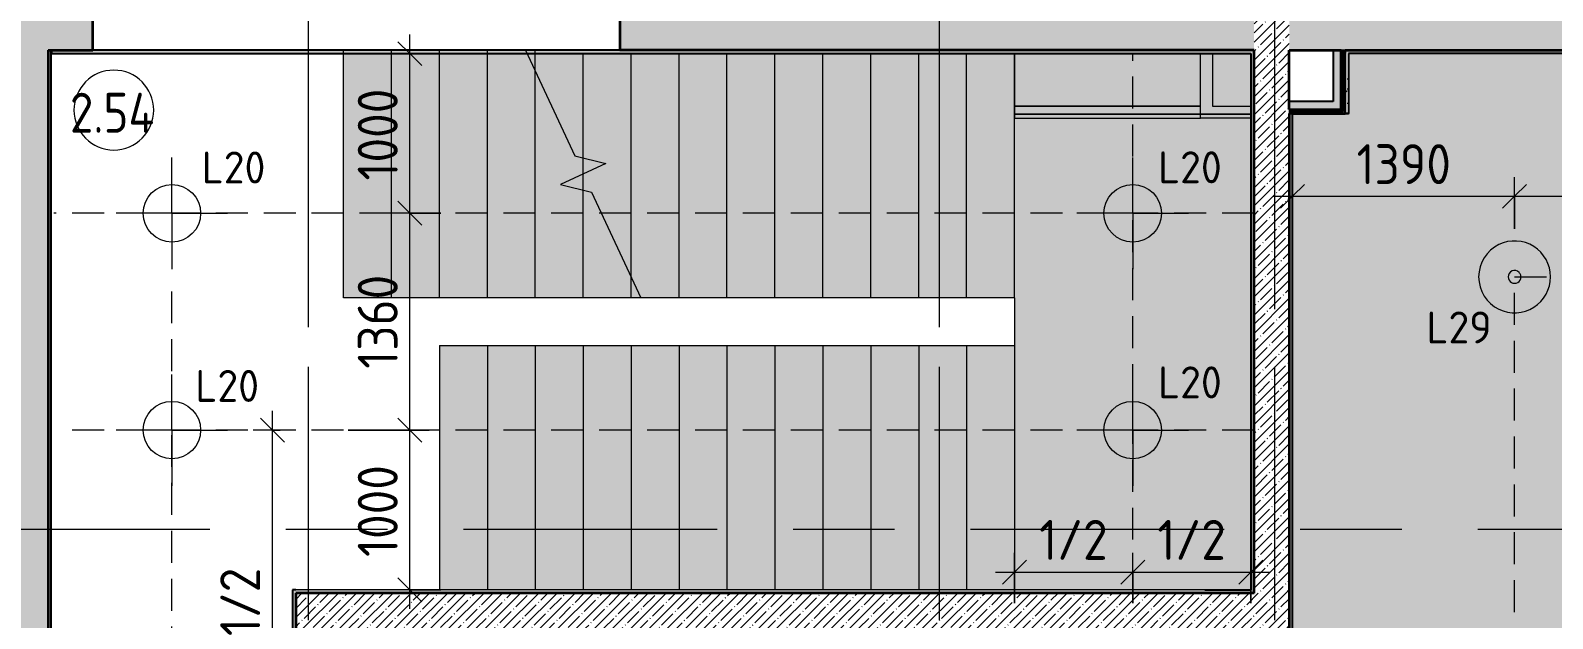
# Model space of a CAD drawing. Header units: millimetres. Extents: x 81094 to 272713, y -8553 to 29000.
# Drawn here: x 92920 to 102448, y 17591 to 21275 of the extents above; entities that cross this region are included whole.
import ezdxf

# ---------------------------------------------------------------- set-up
doc = ezdxf.new("R2010")
doc.units = ezdxf.units.MM
doc.linetypes.add('ADSK_Штрих_ш2 п1', pattern=[300, 200, -100])
doc.linetypes.add('Осевая', pattern=[3175, 635, -476.25, 1587.5, -476.25])
for name, color, linetype, lineweight in [('A-ANNO-DIMS', 7, 'Continuous', 9), ('A-ANNO-DIMS-100', 7, 'Continuous', 9), ('A-AREA-IDEN', 7, 'Continuous', 9), ('A-DETL-1', 7, 'ADSK_Штрих_ш2 п1', 9), ('A-WALL', 7, 'Continuous', 9), ('E-LITE-EQPM-IDEN', 7, 'Continuous', 9), ('I-WALL', 7, 'Continuous', 9), ('S-STRS-2', 7, 'Continuous', 9), ('S-STRS-MBND', 7, 'Continuous', 9), ('Оси', 7, 'Continuous', 9), ('Оси-2', 7, 'Осевая', 9)]:
    doc.layers.add(name, color=color, linetype=linetype, lineweight=lineweight)
for name, color, linetype, lineweight, true_color in [('A-ANNO-NOTE', 1, 'Continuous', 9, 0xff0000), ('A-CLNG-1', 7, 'Continuous', 9, 0xc0c0c0), ('A-WALL-1', 7, 'Continuous', 35, 0x3c3c3c), ('A-WALL-3', 7, 'Continuous', 25, 0x3c3c3c), ('A-WALL-FNSH-2', 7, 'Continuous', 13, 0x3c3c3c), ('E-LITE-EQPM-1', 1, 'Continuous', 9, 0xff0000)]:
    doc.layers.add(name, color=color, linetype=linetype, lineweight=lineweight, true_color=true_color)
doc.layers.add('A-CLNG-PATT-1', color=7, linetype='Continuous', lineweight=9, transparency=1)
doc.layers.add('S-STRS-1', color=7, linetype='Continuous', lineweight=13, transparency=1)
doc.styles.add('GOST Common', font='GOST_Common.ttf', dxfattribs={"height": 200})
doc.styles.add('GOST Common_1', font='GOST_Common.ttf', dxfattribs={"width": 0.9, "height": 250})
doc.styles.add('ISOCPEUR', font='isocpeur.ttf', dxfattribs={"width": 0.9, "height": 250})
doc.dimstyles.new('ISO-2_5_0_9К_БОЛЬШОЙ', dxfattribs={"dimscale": 304.8, "dimtxt": 248.995294, "dimasz": 0.492126, "dimexe": 0.393701, "dimexo": 0.984252, "dimgap": 0, "dimtad": 1, "dimdec": 0, "dimrnd": 10, "dimzin": 0, "dimdsep": 46, "dimtxsty": 'ISOCPEUR', "dimblk1": 'OBLIQUE', "dimblk2": 'OBLIQUE', "dimsah": 1, "dimcen": 0.09, "dimdle": 0.393701, "dimazin": 0, "dimtfac": 1, "dimtdec": 4, "dimtix": 1, "dimtmove": 0, "dimatfit": 3, "dimfxl": 1, "dimtvp": 1, "dimtolj": 1, "dimtzin": 0, "dimarcsym": 2})
doc.dimstyles.new('ISO-2_5_0_9К_БОЛЬШОЙ_1', dxfattribs={"dimscale": 304.8, "dimtxt": 248.995294, "dimasz": 0.492126, "dimexe": 0.393701, "dimexo": 0.984252, "dimgap": 0, "dimtad": 1, "dimdec": 0, "dimrnd": 10, "dimzin": 0, "dimdsep": 46, "dimtxsty": 'ISOCPEUR', "dimblk1": 'OBLIQUE', "dimblk2": 'OBLIQUE', "dimsah": 1, "dimcen": 0.09, "dimdle": 0.393701, "dimazin": 0, "dimtfac": 1, "dimtdec": 4, "dimtix": 1, "dimtmove": 2, "dimatfit": 3, "dimfxl": 1, "dimtvp": 1, "dimtolj": 1, "dimtzin": 0, "dimarcsym": 2})
pattern_1 = [(45, (0, 0), (-57.024626, 57.024626), []), (45, (57.025, 0), (-57.024626, 57.024626), [100.806, -20.161, 3.353, -16.808])]
pattern_2 = [(0, (0, 0), (121.92, 30.48), [10.058, -81.382, 10.058, -81.382, -487.68]), (0, (0, 0), (121.92, 30.48), [-182.88, 10.058, -172.822, 10.058, -81.382, -213.36]), (0, (0, 0), (121.92, 30.48), [-457.2, 10.058, -50.902, 10.058, -142.342]), (120, (45.72, 15.24), (-87.356454, 90.345817), [10.058, -81.382, 10.058, -81.382, -487.68]), (120, (45.72, 15.24), (-87.356454, 90.345817), [-182.88, 10.058, -172.822, 10.058, -81.382, -213.36]), (120, (45.72, 15.24), (-87.356454, 90.345817), [-457.2, 10.058, -50.902, 10.058, -142.342]), (240, (60.96, 76.2), (-34.563546, -120.825817), [10.058, -81.382, 10.058, -81.382, -487.68]), (240, (60.96, 76.2), (-34.563546, -120.825817), [-182.88, 10.058, -172.822, 10.058, -81.382, -213.36]), (240, (60.96, 76.2), (-34.563546, -120.825817), [-457.2, 10.058, -50.902, 10.058, -142.342])]
pattern_3 = [(45, (0, 0), (-106.06602, 106.06602), []), (135, (0, 0), (-106.06602, -106.06602), [])]

# ---------------------------------------------------------------- blocks, each defined once
blk = doc.blocks.new('Освещение амфитеатр - 450мм-33263960-План расстановки осветительного оборудования 2 этажа в осях 23-33')
at = {"layer": 'E-LITE-EQPM-1'}
for radius, start, end in [(225, 64.28571, 180), (225, 360, 64.28571), (225, 180, 295.71429), (40, 360, 180), (40, 180, 210), (40, 225, 360), (40, 210, 225), (225, 295.71429, 360)]:
    blk.add_arc((0, 0), radius, start, end, dxfattribs=at)
blk = doc.blocks.new('Зашивка приборов отопления31 - Зашивка приборов отопления-33324104-План расстановки осветительного оборудования 2 этажа в осях 23-33')
at = {"layer": 'A-WALL'}
for p, q in [((126595, 120), (125430, 120)), ((126595, 45), (126595, 120)), ((126595, 45), (125430, 45)), ((125430, 45), (126595, 45)), ((126595, -285), (126595, 45)), ((126595, -285), (126595, 45))]:
    blk.add_line(p, q, dxfattribs=at)
blk = doc.blocks.new('Марка_Помещения - Номер-25198446-План расстановки осветительного оборудования 2 этажа в осях 23-33')
at = {"layer": 'A-AREA-IDEN'}
for start, end in [(360, 180), (180, 360)]:
    blk.add_arc((0, 0), 2.5, start, end, dxfattribs=at)
blk = doc.blocks.new('DIMBLOCK155-План расстановки осветительного оборудования 2 этажа в осях 23-33')
at = {"layer": 'A-ANNO-DIMS-100'}
for p, q in [((99080, 17687.9), (99080, 18001.8)), ((99820, 17687.9), (99820, 18001.8)), ((98960, 17881.8), (99820, 17881.8)), ((99080, 17881.8), (99080, 17687.9)), ((99820, 17881.8), (99820, 17687.9))]:
    blk.add_line(p, q, dxfattribs=at)
at = {"layer": 'A-ANNO-DIMS-100', "lineweight": 20}
for p, q in [((99080, 17881.8), (99155, 17956.8)), ((99820, 17881.8), (99895, 17956.8)), ((99080, 17881.8), (99005, 17806.8)), ((99820, 17881.8), (99745, 17806.8))]:
    blk.add_line(p, q, dxfattribs=at)
at = {"layer": 'A-ANNO-DIMS-100', "color": 0, "insert": (99234.5, 18208.4), "char_height": 250, "width": 517.144, "attachment_point": 1, "line_spacing_factor": 1.149209, "style": 'ISOCPEUR'}
blk.add_mtext('1/2', dxfattribs=at)
blk = doc.blocks.new('_Oblique')
at = {"color": 0, "linetype": 'ByBlock', "lineweight": -2}
blk.add_line((-0.5, -0.5), (0.5, 0.5), dxfattribs=at)
blk = doc.blocks.new('DIMBLOCK156-План расстановки осветительного оборудования 2 этажа в осях 23-33')
at = {"layer": 'A-ANNO-DIMS-100'}
for p, q in [((99820, 17687.9), (99820, 18001.8)), ((100560, 17687.9), (100560, 18001.8)), ((99820, 17881.8), (100680, 17881.8)), ((99820, 17881.8), (99820, 17687.9)), ((100560, 17881.8), (100560, 17687.9))]:
    blk.add_line(p, q, dxfattribs=at)
at = {"layer": 'A-ANNO-DIMS-100', "lineweight": 20}
for p, q in [((99820, 17881.8), (99895, 17956.8)), ((100560, 17881.8), (100635, 17956.8)), ((99820, 17881.8), (99745, 17806.8)), ((100560, 17881.8), (100485, 17806.8))]:
    blk.add_line(p, q, dxfattribs=at)
at = {"layer": 'A-ANNO-DIMS-100', "color": 0, "insert": (99974.5, 18208.4), "char_height": 250, "width": 517.144, "attachment_point": 1, "line_spacing_factor": 1.149209, "style": 'ISOCPEUR'}
blk.add_mtext('1/2', dxfattribs=at)
blk = doc.blocks.new('DIMBLOCK157-План расстановки осветительного оборудования 2 этажа в осях 23-33')
at = {"layer": 'A-ANNO-DIMS-100', "lineweight": 20}
for p, q in [((95295.2, 18771), (95220.2, 18846)), ((95295.2, 18771), (95370.2, 18696)), ((95295.2, 17771), (95220.2, 17846)), ((95295.2, 17771), (95370.2, 17696))]:
    blk.add_line(p, q, dxfattribs=at)
at = {"layer": 'A-ANNO-DIMS-100'}
for p, q in [((94907.5, 18771), (95415.2, 18771)), ((95295.2, 18771), (94907.5, 18771)), ((95295.2, 17651), (95295.2, 18771)), ((95489.1, 17771), (95175.2, 17771)), ((95295.2, 17771), (95489.1, 17771))]:
    blk.add_line(p, q, dxfattribs=at)
at = {"layer": 'A-ANNO-DIMS-100', "color": 0, "insert": (94968.6, 17976.5), "char_height": 250, "width": 706.764, "attachment_point": 1, "rotation": 90, "line_spacing_factor": 1.149209, "style": 'ISOCPEUR'}
blk.add_mtext('1000', dxfattribs=at)
blk = doc.blocks.new('DIMBLOCK158-План расстановки осветительного оборудования 2 этажа в осях 23-33')
at = {"layer": 'A-ANNO-DIMS-100', "lineweight": 20}
for p, q in [((95295.2, 20129), (95220.2, 20204)), ((95295.2, 20129), (95370.2, 20054)), ((95295.2, 18771), (95220.2, 18846)), ((95295.2, 18771), (95370.2, 18696))]:
    blk.add_line(p, q, dxfattribs=at)
at = {"layer": 'A-ANNO-DIMS-100'}
for p, q in [((95489.1, 20129), (95175.2, 20129)), ((95295.2, 18771), (95295.2, 20129)), ((95295.2, 20129), (95489.1, 20129)), ((94907.5, 18771), (95415.2, 18771)), ((95295.2, 18771), (94907.5, 18771))]:
    blk.add_line(p, q, dxfattribs=at)
at = {"layer": 'A-ANNO-DIMS-100', "color": 0, "insert": (94968.6, 19155.5), "char_height": 250, "width": 706.764, "attachment_point": 1, "rotation": 90, "line_spacing_factor": 1.149209, "style": 'ISOCPEUR'}
blk.add_mtext('1360', dxfattribs=at)
blk = doc.blocks.new('DIMBLOCK159-План расстановки осветительного оборудования 2 этажа в осях 23-33')
at = {"layer": 'A-ANNO-DIMS-100', "lineweight": 20}
for p, q in [((95295.2, 21129), (95220.2, 21204)), ((95295.2, 21129), (95370.2, 21054)), ((95295.2, 20129), (95220.2, 20204)), ((95295.2, 20129), (95370.2, 20054))]:
    blk.add_line(p, q, dxfattribs=at)
at = {"layer": 'A-ANNO-DIMS-100'}
for p, q in [((95295.2, 20129), (95295.2, 21249)), ((95489.1, 21129), (95175.2, 21129)), ((95295.2, 21129), (95489.1, 21129)), ((95489.1, 20129), (95175.2, 20129)), ((95295.2, 20129), (95489.1, 20129))]:
    blk.add_line(p, q, dxfattribs=at)
at = {"layer": 'A-ANNO-DIMS-100', "color": 0, "insert": (94968.6, 20334.5), "char_height": 250, "width": 706.764, "attachment_point": 1, "rotation": 90, "line_spacing_factor": 1.149209, "style": 'ISOCPEUR'}
blk.add_mtext('1000', dxfattribs=at)
blk = doc.blocks.new('DIMBLOCK161-План расстановки осветительного оборудования 2 этажа в осях 23-33')
at = {"layer": 'A-ANNO-DIMS-100'}
for p, q in [((94434.1, 17155.5), (94434.1, 18891)), ((94483.3, 18771), (94314.1, 18771)), ((94434.1, 18771), (94483.3, 18771)), ((94483.3, 17155.5), (94314.1, 17155.5)), ((94434.1, 17155.5), (94483.3, 17155.5))]:
    blk.add_line(p, q, dxfattribs=at)
at = {"layer": 'A-ANNO-DIMS-100', "lineweight": 20}
for p, q in [((94434.1, 18771), (94359.1, 18846)), ((94434.1, 18771), (94509.1, 18696)), ((94434.1, 17155.5), (94359.1, 17230.5)), ((94434.1, 17155.5), (94509.1, 17080.5))]:
    blk.add_line(p, q, dxfattribs=at)
at = {"layer": 'A-ANNO-DIMS-100', "color": 0, "insert": (94107.5, 17480.5), "char_height": 250, "width": 517.144, "attachment_point": 1, "rotation": 90, "line_spacing_factor": 1.149209, "style": 'ISOCPEUR'}
blk.add_mtext('1/2', dxfattribs=at)
blk = doc.blocks.new('DIMBLOCK167-План расстановки осветительного оборудования 2 этажа в осях 23-33')
at = {"layer": 'A-ANNO-DIMS-100'}
for p, q in [((100821, 20165.5), (100821, 20355.3)), ((102210.6, 20030.7), (102210.6, 20355.3)), ((100701, 20235.3), (102210.6, 20235.3)), ((100821, 20235.3), (100821, 20165.5)), ((102210.6, 20235.3), (102210.6, 20030.7))]:
    blk.add_line(p, q, dxfattribs=at)
at = {"layer": 'A-ANNO-DIMS-100', "lineweight": 20}
for p, q in [((100821, 20235.3), (100896, 20310.3)), ((102210.6, 20235.3), (102285.6, 20310.3)), ((100821, 20235.3), (100746, 20160.3)), ((102210.6, 20235.3), (102135.6, 20160.3))]:
    blk.add_line(p, q, dxfattribs=at)
at = {"layer": 'A-ANNO-DIMS-100', "color": 0, "insert": (101221.3, 20561.9), "char_height": 250, "width": 706.764, "attachment_point": 1, "line_spacing_factor": 1.149209, "style": 'ISOCPEUR'}
blk.add_mtext('1390', dxfattribs=at)
blk = doc.blocks.new('DIMBLOCK168-План расстановки осветительного оборудования 2 этажа в осях 23-33')
at = {"layer": 'A-ANNO-DIMS-100'}
for p, q in [((102210.6, 20030.7), (102210.6, 20355.3)), ((104610.6, 20030.7), (104610.6, 20355.3)), ((102210.6, 20235.3), (104610.6, 20235.3)), ((102210.6, 20235.3), (102210.6, 20030.7)), ((104610.6, 20235.3), (104610.6, 20030.7))]:
    blk.add_line(p, q, dxfattribs=at)
at = {"layer": 'A-ANNO-DIMS-100', "lineweight": 20}
for p, q in [((102210.6, 20235.3), (102285.6, 20310.3)), ((104610.6, 20235.3), (104685.6, 20310.3)), ((102210.6, 20235.3), (102135.6, 20160.3)), ((104610.6, 20235.3), (104535.6, 20160.3))]:
    blk.add_line(p, q, dxfattribs=at)
at = {"layer": 'A-ANNO-DIMS-100', "color": 0, "insert": (103082.6, 20561.9), "char_height": 250, "width": 787.208, "attachment_point": 1, "line_spacing_factor": 1.149209, "style": 'ISOCPEUR'}
blk.add_mtext('2400', dxfattribs=at)

msp = doc.modelspace()

# ---------------------------------------------------------------- hatches: boundary and pattern name
at = {"layer": 'A-CLNG-PATT-1'}
h = msp.add_hatch(color=256, dxfattribs=at)
h.paths.add_polyline_path([(105510, 13540), (105550, 13540), (105549, 13557), (105530, 13557), (105530, 13980), (105550, 13980), (105549, 14000), (105530, 14000), (105530, 14011), (105550, 14011), (105550, 21129), (101171, 21129), (101171, 20749), (100820, 20749), (100820, 13920), (101121, 13920), (101121, 13540), (105500, 13540)])
h.paths.add_polyline_path([(109833, 13631), (109839, 13631), (109839, 14011), (110550, 14011), (110550, 20308), (110330, 20308), (110329, 21129), (108491, 21129), (108490, 20749), (108130, 20749), (108130, 21129), (106070, 21129), (106070, 20749), (106060, 20749), (106060, 14011), (109551, 14011), (109551, 13631), (109557.1, 13631)])
h.paths.add_polyline_path([(109540, 14040), (109528.3, 14040), (109528.3, 16201.9), (109553.7, 16201.9), (109553.7, 14040), (109545, 14040)])
h.paths.add_polyline_path([(109553.7, 16240), (109528.3, 16240), (109528.3, 18401.9), (109553.7, 18401.9), (109553.7, 16567.7)])
h.paths.add_polyline_path([(109553.7, 18440), (109528.3, 18440), (109528.3, 20601.9), (109553.7, 20601.9), (109553.7, 20329)])
at = {"layer": 'I-WALL'}
h = msp.add_hatch(dxfattribs=at)
h.set_pattern_fill('FP_2', color=256, style=0, pattern_type=2)
h.set_pattern_definition(pattern_1)
h.paths.add_polyline_path([(93030, 13620), (93030, 21550), (92810, 21550), (92810, 13620), (92980.4, 13620)])
h = msp.add_hatch(dxfattribs=at)
h.set_pattern_fill('FP_2', color=256, style=0, pattern_type=2)
h.set_pattern_definition(pattern_1)
h.paths.add_polyline_path([(100560, 21150), (100560, 21400), (96610, 21400), (96610, 21150), (100091.7, 21150)])
h.paths.add_polyline_path([(93030, 21150), (93310, 21150), (93310, 21400), (93030, 21400), (93030, 21262.6)])
h = msp.add_hatch(dxfattribs=at)
h.set_pattern_fill('FP_2', color=256, style=0, pattern_type=2)
h.set_pattern_definition(pattern_1)
h.paths.add_polyline_path([(121210, 21150), (121210, 21400), (120850, 21400), (120850, 21150)])
h.paths.add_polyline_path([(120150, 21150), (120150, 21400), (116100.4, 21400), (116100.4, 21150), (120132.6, 21150)])
h.paths.add_polyline_path([(115580.4, 21150), (115600.4, 21150.9), (115600.4, 21400), (111050, 21400), (111050, 21150), (115284, 21150)])
h.paths.add_polyline_path([(100560, 21150), (100580, 21150), (100580, 21400), (100560, 21400)])
h.paths.add_polyline_path([(110330, 21150), (110350, 21150), (110350, 21400), (106050, 21400), (106050, 21150), (109142.4, 21150)])
h.paths.add_polyline_path([(105550, 21150), (105550, 21400), (100800, 21400), (100800, 21150), (105263.5, 21150)])
h = msp.add_hatch(dxfattribs=at)
h.set_pattern_fill('FP_2', color=256, style=0, pattern_type=2)
h.set_pattern_definition(pattern_1)
h.paths.add_polyline_path([(100580, 17750), (100800, 17750), (100800, 21400), (100580, 21400), (100580, 17770)])
h = msp.add_hatch(dxfattribs=at)
h.set_pattern_fill('FP_19', color=256, style=0, pattern_type=2)
h.set_pattern_definition(pattern_2)
h.paths.add_polyline_path([(93050, 13620), (93050, 21150), (93030, 21150), (93030, 13620)])
h = msp.add_hatch(dxfattribs=at)
h.set_pattern_fill('FP_19', color=256, style=0, pattern_type=2)
h.set_pattern_definition(pattern_2)
h.paths.add_polyline_path([(100559, 21130), (100560, 21130), (100560, 21150), (93050.5, 21150), (93050.5, 21130), (100091.7, 21130)])
h = msp.add_hatch(dxfattribs=at)
h.set_pattern_fill('FP_19', color=256, style=0, pattern_type=2)
h.set_pattern_definition(pattern_2)
h.paths.add_polyline_path([(100580, 17770), (100580, 21150), (100560, 21150), (100560, 17770)])
for points in [[(101125, 20780), (101125, 21150), (101075, 21150), (101075, 20780)], [(100800, 20780), (101075, 20780), (101075, 20830), (100800, 20830)]]:
    msp.add_hatch(color=256, dxfattribs=at).paths.add_polyline_path(points)
h = msp.add_hatch(dxfattribs=at)
h.set_pattern_fill('FP_28', color=256, style=0, pattern_type=2)
h.set_pattern_definition(pattern_3)
h.paths.add_polyline_path([(101137.5, 20767.5), (101137.5, 21150), (101125, 21150), (101125, 20767.5)])
h = msp.add_hatch(dxfattribs=at)
h.set_pattern_fill('FP_28', color=256, style=0, pattern_type=2)
h.set_pattern_definition(pattern_3)
h.paths.add_polyline_path([(101150, 20755), (101150, 21150), (101137.5, 21150), (101137.5, 20755)])
h = msp.add_hatch(dxfattribs=at)
h.set_pattern_fill('FP_19', color=256, style=0, pattern_type=2)
h.set_pattern_definition(pattern_2)
h.paths.add_polyline_path([(105550, 21130), (105550, 21150), (101150, 21150), (101150, 21130), (105263.5, 21130)])
h = msp.add_hatch(dxfattribs=at)
h.set_pattern_fill('FP_19', color=256, style=0, pattern_type=2)
h.set_pattern_definition(pattern_2)
h.paths.add_polyline_path([(101170, 20775), (101170, 21130), (101150, 21130), (101150, 20775)])
h = msp.add_hatch(dxfattribs=at)
h.set_pattern_fill('FP_28', color=256, style=0, pattern_type=2)
h.set_pattern_definition(pattern_3)
h.paths.add_polyline_path([(101125, 20767.5), (101125, 20780), (100800, 20780), (100800, 20767.5), (101075, 20767.5)])
h = msp.add_hatch(dxfattribs=at)
h.set_pattern_fill('FP_19', color=256, style=0, pattern_type=2)
h.set_pattern_definition(pattern_2)
h.paths.add_polyline_path([(100820, 20755), (101170, 20755), (101170, 20775), (100820, 20775)])
h = msp.add_hatch(dxfattribs=at)
h.set_pattern_fill('FP_28', color=256, style=0, pattern_type=2)
h.set_pattern_definition(pattern_3)
h.paths.add_polyline_path([(101137.5, 20755), (101137.5, 20767.5), (100800, 20767.5), (100800, 20755), (101125, 20755)])
h = msp.add_hatch(dxfattribs=at)
h.set_pattern_fill('FP_19', color=256, style=0, pattern_type=2)
h.set_pattern_definition(pattern_2)
h.paths.add_polyline_path([(100800, 13900), (100820, 13900), (100820, 20755), (100800, 20755), (100800, 14481)])
h = msp.add_hatch(dxfattribs=at)
h.set_pattern_fill('FP_19', color=256, style=0, pattern_type=2)
h.set_pattern_definition(pattern_2)
h.paths.add_polyline_path([(94580, 13620), (94580, 17770), (94560, 17770), (94560, 13620)])
h = msp.add_hatch(dxfattribs=at)
h.set_pattern_fill('FP_19', color=256, style=0, pattern_type=2)
h.set_pattern_definition(pattern_2)
h.paths.add_polyline_path([(100267, 17750), (100580, 17750), (100580, 17770), (94580, 17770), (94580, 17750), (100091.7, 17750)])
h = msp.add_hatch(dxfattribs=at)
h.set_pattern_fill('FP_2', color=256, style=0, pattern_type=2)
h.set_pattern_definition(pattern_1)
h.paths.add_polyline_path([(100720, 17530), (100800, 17530), (100800, 17750), (94580, 17750), (94580, 17530), (100091.7, 17530)])
at = {"layer": 'S-STRS-1'}
for points in [[(95180, 19600), (95180, 21130), (94880, 21130), (94880, 19600), (94919.8, 19600)], [(95180, 19600), (95480, 19600), (95480, 21130), (95180, 21130), (95180, 20741)], [(95780, 19600), (95780, 21130), (95480, 21130), (95480, 19600)], [(95780, 19600), (96080, 19600), (96080, 21130), (95780, 21130), (95780, 20488.3)], [(96080, 21018.4), (96080, 21150), (96018.6, 21150)], [(96380, 19600), (96380, 21130), (96080, 21130), (96080, 19600)], [(96680, 19731.6), (96680, 21130), (96380, 21130), (96380, 20475.4), (96521.6, 20441), (96380, 20375), (96380, 20274.6), (96432.8, 20261.7)], [(96380, 19600), (96680, 19600), (96680, 21130), (96380, 21130), (96380, 19731.6)], [(96741.4, 19600), (96980, 19600), (96980, 21130), (96680, 21130), (96680, 19731.6)], [(96680, 19600), (96980, 19600), (96980, 21130), (96680, 21130), (96680, 19731.6)], [(97280, 19600), (97280, 21130), (96980, 21130), (96980, 19600)], [(97280, 19600), (97280, 21130), (96980, 21130), (96980, 19600)], [(97580, 19600), (97580, 21130), (97280, 21130), (97280, 19600), (97505.8, 19600)], [(97580, 19600), (97580, 21130), (97280, 21130), (97280, 19600), (97505.8, 19600)], [(97580, 19600), (97880, 19600), (97880, 21130), (97580, 21130), (97580, 20741)], [(97580, 19600), (97880, 19600), (97880, 21130), (97580, 21130), (97580, 20741)], [(97880, 19600), (98180, 19600), (98180, 21130), (97880, 21130), (97880, 20741)], [(97880, 19600), (98180, 19600), (98180, 21130), (97880, 21130), (97880, 20741)], [(98180, 19600), (98480, 19600), (98480, 21130), (98180, 21130), (98180, 20741)], [(98480, 19600), (98480, 21130), (98180, 21130), (98180, 19600)], [(98780, 19600), (98780, 21130), (98480, 21130), (98480, 19600)], [(98480, 19600), (98780, 19600), (98780, 21130), (98480, 21130), (98480, 20741)], [(98780, 19600), (99080, 19600), (99080, 21130), (98780, 21130), (98780, 20741)], [(99080, 19600), (99080, 21130), (98780, 21130), (98780, 19600)], [(99080, 17770), (100560, 17771), (100559, 21130), (99080, 21130), (99080, 18654.3)], [(95780, 17770), (95780, 19300), (95480, 19300), (95480, 17770)], [(95780, 17770), (95780, 19300), (95480, 19300), (95480, 17770)], [(96080, 17770), (96080, 19300), (95780, 19300), (95780, 17770)], [(96080, 17770), (96080, 19300), (95780, 19300), (95780, 17770)], [(96380, 17770), (96380, 19300), (96080, 19300), (96080, 17770)], [(96380, 17770), (96380, 19300), (96080, 19300), (96080, 17770)], [(96680, 17770), (96680, 19300), (96380, 19300), (96380, 17770)], [(96680, 17770), (96680, 19300), (96380, 19300), (96380, 17770)], [(96980, 17770), (96980, 19300), (96680, 19300), (96680, 17770)], [(96980, 17770), (96980, 19300), (96680, 19300), (96680, 17770)], [(97280, 17770), (97280, 19300), (96980, 19300), (96980, 17770)], [(97280, 17770), (97280, 19300), (96980, 19300), (96980, 17770)], [(97580, 17770), (97580, 19300), (97280, 19300), (97280, 17770), (97505.8, 17770)], [(97580, 17770), (97580, 19300), (97280, 19300), (97280, 17770), (97505.8, 17770)], [(97880, 17770), (97880, 19300), (97580, 19300), (97580, 17770), (97720, 17770)], [(97880, 17770), (97880, 19300), (97580, 19300), (97580, 17770), (97720, 17770)], [(98180, 17770), (98180, 19300), (97880, 19300), (97880, 17770)], [(98180, 17770), (98180, 19300), (97880, 19300), (97880, 17770)], [(98480, 17770), (98480, 19300), (98180, 19300), (98180, 17770)], [(98480, 17770), (98480, 19300), (98180, 19300), (98180, 17770)], [(98720, 17770), (98780, 17770), (98780, 19300), (98480, 19300), (98480, 17770), (98520, 17770)], [(98720, 17770), (98780, 17770), (98780, 19300), (98480, 19300), (98480, 17770), (98520, 17770)], [(99080, 17770), (99080, 19300), (98780, 19300), (98780, 17770)], [(99080, 17770), (99080, 19300), (98780, 19300), (98780, 17770)]]:
    msp.add_hatch(color=256, dxfattribs=at).paths.add_polyline_path(points)
h = msp.add_hatch(color=256, dxfattribs=at)
h.paths.add_polyline_path([(96380, 20274.6), (96380, 20375), (96238.4, 20309)])
h.paths.add_polyline_path([(96380, 20475.4), (96380, 21130), (96080, 21130), (96080, 21018.4), (96327.2, 20488.3)])
h = msp.add_hatch(color=256, dxfattribs=at)
h.paths.add_polyline_path([(100412.8, 17770), (100560, 17771), (100560, 20725), (99080, 20725), (99080, 17770), (100271.8, 17770)])
h.paths.add_polyline_path([(100560, 20800), (100559, 21130), (100320, 21130), (100320, 20800)])

# ---------------------------------------------------------------- linework, layer by layer
at = {"layer": 'A-ANNO-NOTE'}
for p, q in [((93805, 20129), (93805, 20477.9)), ((99820, 20129), (99820, 20477.9)), ((93805, 20129), (93456.1, 20129)), ((93805, 20129), (93805, 19780.1)), ((93805, 20129), (94153.9, 20129)), ((99820, 20129), (99471.1, 20129)), ((99820, 20129), (99820, 19780.1)), ((99820, 20129), (100168.9, 20129)), ((93805, 18771), (93805, 19119.9)), ((99820, 18771), (99820, 19119.9)), ((93805, 18771), (93456.1, 18771)), ((93805, 18771), (93805, 18422.1)), ((93805, 18771), (94153.9, 18771)), ((99820, 18771), (99471.1, 18771)), ((99820, 18771), (99820, 18422.1)), ((99820, 18771), (100168.9, 18771))]:
    msp.add_line(p, q, dxfattribs=at)
for centre in [(93805, 20129), (99820, 20129), (93805, 18771), (99820, 18771)]:
    msp.add_circle(centre, 180, dxfattribs=at)
at = {"layer": 'A-CLNG-1'}
for p, q in [((101171, 20749), (100820, 20749)), ((101171, 20754), (101171, 20749))]:
    msp.add_line(p, q, dxfattribs=at)
at = {"layer": 'A-DETL-1'}
for p, q in [((99820, 17785), (99820, 21129)), ((100580, 20129), (93065.2, 20129)), ((102210.6, 19730.7), (107010.6, 19730.7)), ((102210.6, 14930.7), (102210.6, 19730.7)), ((93805, 15540), (93805, 19683.9)), ((100580, 18771), (93080.2, 18771))]:
    msp.add_line(p, q, dxfattribs=at)
at = {"layer": 'A-WALL'}
for p, q in [((101150, 21150), (101125, 21150)), ((101137.5, 20767.5), (101137.5, 21150)), ((100800, 20780), (100800, 20755)), ((100800, 20767.5), (101137.5, 20767.5))]:
    msp.add_line(p, q, dxfattribs=at)
at = {"layer": 'A-WALL-1'}
for p, q in [((93310, 21150), (93310, 21400)), ((96610, 21400), (96610, 21150)), ((93030, 21150), (93310, 21150)), ((93030, 21150), (93030, 13620)), ((100580, 21150), (96610, 21150)), ((100580, 17750), (100580, 21150)), ((100800, 21150), (101125, 21150)), ((100800, 20780), (100800, 21150)), ((101125, 20780), (101125, 21150)), ((101150, 21150), (105550, 21150)), ((101150, 20755), (101150, 21150)), ((100800, 20780), (101125, 20780)), ((100800, 20755), (100800, 17530)), ((100820, 20755), (100800, 20755)), ((100821, 20755), (101150, 20755)), ((94580, 17750), (94580, 13620)), ((100580, 17750), (94580, 17750))]:
    msp.add_line(p, q, dxfattribs=at)
at = {"layer": 'A-WALL-3'}
for p, q in [((93050, 13620), (93050, 21150)), ((93050.5, 21150), (93050.5, 21130)), ((93050.5, 21130), (100560, 21130)), ((96610, 21150), (93310, 21150)), ((100560, 21130), (100560, 17770)), ((101075, 21150), (101075, 20830)), ((105550, 21130), (101170, 21130)), ((101170, 21130), (101170, 20755)), ((101075, 20830), (100800, 20830)), ((100820, 13920), (100820, 20775)), ((101150, 20775), (100820, 20775)), ((100820, 20755), (100821, 20755)), ((101170, 20755), (101150, 20755)), ((94580, 17770), (94560, 17770)), ((94560, 17770), (94560, 13640)), ((100271.8, 17770), (100560, 17770))]:
    msp.add_line(p, q, dxfattribs=at)
at = {"layer": 'A-WALL-FNSH-2'}
for p, q in [((93051, 21129), (93050, 21129)), ((93051, 13641), (93051, 21129)), ((93056.5, 21130), (93056.5, 21129)), ((93056.5, 21129), (97924, 21129)), ((95625.3, 21130), (95625.3, 21129)), ((95676.8, 21129), (95676.8, 21130)), ((97924, 21129), (97924, 21130)), ((98094.5, 21130), (98094.5, 21129)), ((98094.5, 21129), (100559, 21129)), ((100559, 21129), (100559, 17771)), ((101171, 21129), (105550, 21129)), ((101171, 20754), (101171, 21129)), ((100821, 13921), (100821, 20754)), ((100821, 20754), (101171, 20754)), ((100559, 17771), (94559, 17771)), ((94559, 17771), (94559, 17770)), ((94559, 17770), (94560, 17770))]:
    msp.add_line(p, q, dxfattribs=at)
at = {"layer": 'I-WALL'}
for p, q in [((93056.5, 21129), (93051, 21129)), ((94790.1, 21129), (94790.1, 21130)), ((94855.5, 21129), (94855.5, 21130)), ((94861.5, 21129), (94861.5, 21130)), ((96560, 21130), (96560, 21129)), ((98094.5, 21129), (97924, 21129)), ((98690, 21129), (98690, 21130)), ((98800.5, 21129), (98800.5, 21130)), ((98909.6, 21130), (98909.6, 21129)), ((98925.6, 21130), (98925.6, 21129)), ((98960, 21129), (98960, 21130)), ((99059.5, 21130), (99059.5, 21129)), ((99073.5, 21129), (99073.5, 21130)), ((99079, 21129), (99079, 21130)), ((99179.6, 21129), (99179.6, 21130)), ((100245, 20725), (100245, 21130)), ((100320, 21130), (100320, 20800)), ((100559, 21129), (100559, 21130)), ((101171, 21130), (101171, 21129)), ((102050, 21130), (102050, 21129)), ((100559, 21054.8), (100560, 21054.8)), ((100320, 20800), (100560, 20800)), ((99079, 20750), (100560, 20750)), ((99079, 20750), (99079, 20749)), ((100560, 20749), (99079, 20749)), ((100560, 20725), (100245, 20725)), ((100270, 20750), (100270, 20749)), ((100549, 20750), (100549, 20749)), ((94559, 13640), (94559, 17770)), ((94559.5, 17771), (94559.5, 17770)), ((94560, 17771), (94560, 17770)), ((95109.4, 17771), (95109.4, 17770)), ((95118.6, 17771), (95118.6, 17770)), ((95495, 17771), (95495, 17770)), ((95834.5, 17771), (95834.5, 17770)), ((99011, 17771), (99011, 17770)), ((99075.7, 17770), (99075.7, 17771)), ((99280.4, 17771), (99280.4, 17770)), ((99373.2, 17770), (99373.2, 17771)), ((100559, 17771), (100560, 17771))]:
    msp.add_line(p, q, dxfattribs=at)
at = {"layer": 'S-STRS-2'}
for p, q in [((94880, 19600), (94880, 21130)), ((95180, 19600), (95180, 21130)), ((95180, 19600), (95180, 21130)), ((95480, 19600), (95480, 21130)), ((95480, 19600), (95480, 21130)), ((95780, 19600), (95780, 21130)), ((95780, 19600), (95780, 21130)), ((96080, 21150), (96018.6, 21150)), ((96080, 21018.4), (96080, 21150)), ((96080, 21018.4), (96080, 21150)), ((96080, 21018.4), (96080, 21130)), ((96080, 21018.4), (96080, 21130)), ((96380, 20475.4), (96380, 21130)), ((96380, 20475.4), (96380, 21130)), ((96380, 20475.4), (96380, 21130)), ((96380, 20475.4), (96380, 21130)), ((96680, 19731.6), (96680, 21130)), ((96680, 19731.6), (96680, 21130)), ((96680, 19731.6), (96680, 21130)), ((96680, 19731.6), (96680, 21130)), ((96980, 19600), (96980, 21130)), ((96980, 19600), (96980, 21130)), ((96980, 19600), (96980, 21130)), ((96980, 19600), (96980, 21130)), ((97280, 19600), (97280, 21130)), ((97280, 19600), (97280, 21130)), ((97280, 19600), (97280, 21130)), ((97280, 19600), (97280, 21130)), ((97580, 19600), (97580, 21130)), ((97580, 19600), (97580, 21130)), ((97580, 19600), (97580, 21130)), ((97580, 19600), (97580, 21130)), ((97880, 19600), (97880, 21130)), ((97880, 19600), (97880, 21130)), ((97880, 19600), (97880, 21130)), ((97880, 19600), (97880, 21130)), ((98180, 19600), (98180, 21130)), ((98180, 19600), (98180, 21130)), ((98180, 19600), (98180, 21130)), ((98180, 19600), (98180, 21130)), ((98480, 19600), (98480, 21130)), ((98480, 19600), (98480, 21130)), ((98480, 19600), (98480, 21130)), ((98480, 19600), (98480, 21130)), ((98780, 19600), (98780, 21130)), ((98780, 19600), (98780, 21130)), ((98780, 19600), (98780, 21130)), ((98780, 19600), (98780, 21130)), ((99080, 19600), (99080, 21130)), ((99080, 19600), (99080, 21130)), ((99080, 20800), (99080, 21130)), ((99080, 20800), (99080, 21130)), ((96080, 19600), (96080, 21018.4)), ((96080, 19600), (96080, 21018.4)), ((99080, 20725), (99080, 20800)), ((99080, 20725), (99080, 20800)), ((99080, 19600), (99080, 20725)), ((99080, 19600), (99080, 20725)), ((96380, 20375), (96380, 20475.4)), ((96380, 20375), (96380, 20475.4)), ((96380, 20274.6), (96380, 20375)), ((96380, 20274.6), (96380, 20375)), ((96380, 20274.6), (96380, 20375)), ((96380, 20274.6), (96380, 20375)), ((96380, 19600), (96380, 20274.6)), ((96380, 19600), (96380, 20274.6)), ((96680, 19600), (96680, 19731.6)), ((96680, 19600), (96680, 19731.6)), ((95180, 19600), (94880, 19600)), ((95480, 19600), (95180, 19600)), ((95780, 19600), (95480, 19600)), ((96080, 19600), (95780, 19600)), ((96380, 19600), (96080, 19600)), ((96680, 19600), (96380, 19600)), ((96741.4, 19600), (96680, 19600)), ((96980, 19600), (96741.4, 19600)), ((96980, 19600), (96741.4, 19600)), ((97280, 19600), (96980, 19600)), ((97280, 19600), (96980, 19600)), ((97580, 19600), (97280, 19600)), ((97580, 19600), (97280, 19600)), ((97880, 19600), (97580, 19600)), ((97880, 19600), (97580, 19600)), ((98180, 19600), (97880, 19600)), ((98180, 19600), (97880, 19600)), ((98480, 19600), (98180, 19600)), ((98480, 19600), (98180, 19600)), ((98780, 19600), (98480, 19600)), ((98780, 19600), (98480, 19600)), ((99080, 19600), (98780, 19600)), ((99080, 19600), (98780, 19600)), ((99080, 19600), (99080, 19300)), ((99080, 19600), (99080, 19300)), ((95480, 19300), (95480, 17770)), ((95480, 19300), (95780, 19300)), ((95480, 19300), (95480, 17770)), ((95480, 19300), (95480, 17770)), ((95480, 19300), (95780, 19300)), ((95480, 19300), (95480, 17770)), ((95780, 19300), (96080, 19300)), ((95780, 19300), (95780, 17770)), ((95780, 19300), (95780, 17770)), ((95780, 19300), (96080, 19300)), ((95780, 19300), (95780, 17770)), ((95780, 19300), (95780, 17770)), ((96080, 19300), (96380, 19300)), ((96080, 19300), (96080, 17770)), ((96080, 19300), (96080, 17770)), ((96080, 19300), (96380, 19300)), ((96080, 19300), (96080, 17770)), ((96080, 19300), (96080, 17770)), ((96380, 19300), (96680, 19300)), ((96380, 19300), (96380, 17770)), ((96380, 19300), (96380, 17770)), ((96380, 19300), (96680, 19300)), ((96380, 19300), (96380, 17770)), ((96380, 19300), (96380, 17770)), ((96680, 19300), (96980, 19300)), ((96680, 19300), (96680, 17770)), ((96680, 19300), (96680, 17770)), ((96680, 19300), (96980, 19300)), ((96680, 19300), (96680, 17770)), ((96680, 19300), (96680, 17770)), ((96980, 19300), (97280, 19300)), ((96980, 19300), (96980, 17770)), ((96980, 19300), (96980, 17770)), ((96980, 19300), (97280, 19300)), ((96980, 19300), (96980, 17770)), ((96980, 19300), (96980, 17770)), ((97280, 19300), (97580, 19300)), ((97280, 19300), (97280, 17770)), ((97280, 19300), (97280, 17770)), ((97280, 19300), (97580, 19300)), ((97280, 19300), (97280, 17770)), ((97280, 19300), (97280, 17770)), ((97580, 19300), (97880, 19300)), ((97580, 19300), (97580, 17770)), ((97580, 19300), (97580, 17770)), ((97580, 19300), (97880, 19300)), ((97580, 19300), (97580, 17770)), ((97580, 19300), (97580, 17770)), ((97880, 19300), (98180, 19300)), ((97880, 19300), (97880, 17770)), ((97880, 19300), (97880, 17770)), ((97880, 19300), (98180, 19300)), ((97880, 19300), (97880, 17770)), ((97880, 19300), (97880, 17770)), ((98180, 19300), (98480, 19300)), ((98180, 19300), (98180, 17770)), ((98180, 19300), (98180, 17770)), ((98180, 19300), (98480, 19300)), ((98180, 19300), (98180, 17770)), ((98180, 19300), (98180, 17770)), ((98480, 19300), (98780, 19300)), ((98480, 19300), (98480, 17770)), ((98480, 19300), (98480, 17770)), ((98480, 19300), (98780, 19300)), ((98480, 19300), (98480, 17770)), ((98480, 19300), (98480, 17770)), ((98780, 19300), (99080, 19300)), ((98780, 19300), (98780, 17770)), ((98780, 19300), (98780, 17770)), ((98780, 19300), (99080, 19300)), ((98780, 19300), (98780, 17770)), ((98780, 19300), (98780, 17770)), ((99080, 19300), (99080, 17770)), ((99080, 19300), (99080, 17770)), ((99080, 19300), (99080, 17770)), ((99080, 19300), (99080, 17770))]:
    msp.add_line(p, q, dxfattribs=at)
at = {"layer": 'S-STRS-MBND'}
for p, q in [((94880, 19600), (94880, 21150)), ((96018.6, 21150), (94880, 21150)), ((95180, 19600), (95180, 21150)), ((95180, 19600), (95180, 21150)), ((95480, 19600), (95480, 21150)), ((95480, 19600), (95480, 21150)), ((95780, 19600), (95780, 21150)), ((95780, 19600), (95780, 21150)), ((96018.6, 21150), (96327.2, 20488.3)), ((96080, 19600), (96080, 21018.4)), ((96080, 19600), (96080, 21018.4)), ((96327.2, 20488.3), (96521.6, 20441)), ((96521.6, 20441), (96238.4, 20309)), ((96380, 20375), (96380, 20475.4)), ((96380, 20375), (96380, 20475.4)), ((96238.4, 20309), (96432.8, 20261.7)), ((96380, 19600), (96380, 20274.6)), ((96380, 19600), (96380, 20274.6)), ((96432.8, 20261.7), (96741.4, 19600)), ((96680, 19600), (96680, 19731.6)), ((96680, 19600), (96680, 19731.6)), ((96741.4, 19600), (94880, 19600))]:
    msp.add_line(p, q, dxfattribs=at)
at = {"layer": 'Оси'}
for p, q in [((100710, 19528.3), (100710, 22028.3)), ((94660, 19415.1), (94660, 21915.1)), ((98610, 19415.1), (98610, 21915.1))]:
    msp.add_line(p, q, dxfattribs=at)
at = {"layer": 'Оси-2'}
for p, q in [((100710, 593.7), (100710, 19528.3)), ((94660, 593.7), (94660, 19415.1)), ((98610, 593.7), (98610, 19415.1)), ((84993.9, 18150), (122738, 18150))]:
    msp.add_line(p, q, dxfattribs=at)

# ---------------------------------------------------------------- block references
at = {"layer": 'A-AREA-IDEN', "xscale": 99.99999999999993, "yscale": 99.99999999999993, "zscale": 99.99999999999993}
msp.add_blockref('Марка_Помещения - Номер-25198446-План расстановки осветительного оборудования 2 этажа в осях 23-33', (93441.5, 20775.5), dxfattribs=at)
at = {"layer": 'A-WALL', "rotation": 180}
msp.add_blockref('Зашивка приборов отопления31 - Зашивка приборов отопления-33324104-План расстановки осветительного оборудования 2 этажа в осях 23-33', (225675, 20845), dxfattribs=at)
at = {"layer": 'E-LITE-EQPM-1', "rotation": 180}
msp.add_blockref('Освещение амфитеатр - 450мм-33263960-План расстановки осветительного оборудования 2 этажа в осях 23-33', (102210.6, 19730.7), dxfattribs=at)

# ---------------------------------------------------------------- texts
at = {"layer": 'A-AREA-IDEN', "insert": (93166.8, 20884), "char_height": 250, "width": 685.443, "attachment_point": 1, "style": 'GOST Common_1'}
msp.add_mtext('2.54', dxfattribs=at)
at = {"layer": 'E-LITE-EQPM-IDEN', "char_height": 200, "width": 529.114, "attachment_point": 1, "style": 'GOST Common'}
for s, insert in [('L20', (93992.1, 20516.1)), ('L20', (99979.3, 20517.2)), ('L29', (101659.2, 19514)), ('L20', (99979.3, 19170)), ('L20', (93952.2, 19147.8))]:
    msp.add_mtext(s, dxfattribs=dict(at, insert=insert))

# ---------------------------------------------------------------- dimensions: what is measured, and where the dimension line sits
at = {"layer": 'A-ANNO-DIMS'}
for base, p1, p2, override, picture, middle in [((95295.2, 21129), (95189.1, 20129), (95189.1, 21129), {"dimpost": '<>', "dimfxl": 1000}, 'DIMBLOCK159-План расстановки осветительного оборудования 2 этажа в осях 23-33', (95170.2, 20629)), ((95295.2, 20129), (94607.5, 18771), (95189.1, 20129), {"dimpost": '<>', "dimfxl": 1477.321525}, 'DIMBLOCK158-План расстановки осветительного оборудования 2 этажа в осях 23-33', (95170.2, 19450)), ((95295.2, 18771), (95189.1, 17771), (94607.5, 18771), {"dimpost": '<>', "dimfxl": 1156.855604}, 'DIMBLOCK157-План расстановки осветительного оборудования 2 этажа в осях 23-33', (95170.2, 18271))]:
    dim = msp.add_linear_dim(base=base, p1=p1, p2=p2, angle=90, dimstyle='ISO-2_5_0_9К_БОЛЬШОЙ', override=override, dxfattribs=at)
    dim.commit()
    dim.dimension.update_dxf_attribs({"geometry": picture, "text_midpoint": middle})
for base, p1, p2, override, picture, middle in [((102210.6, 20235.3), (100821, 20465.5), (102210.6, 19730.7), {"dimpost": '<>', "dimfxl": 1571.887029}, 'DIMBLOCK167-План расстановки осветительного оборудования 2 этажа в осях 23-33', (101515.8, 20360.3)), ((104610.6, 20235.3), (102210.6, 19730.7), (104610.6, 19730.7), {"dimpost": '<>', "dimfxl": 2400}, 'DIMBLOCK168-План расстановки осветительного оборудования 2 этажа в осях 23-33', (103410.6, 20360.3))]:
    dim = msp.add_linear_dim(base=base, p1=p1, p2=p2, dimstyle='ISO-2_5_0_9К_БОЛЬШОЙ', override=override, dxfattribs=at)
    dim.commit()
    dim.dimension.update_dxf_attribs({"geometry": picture, "text_midpoint": middle})
dim = msp.add_linear_dim(base=(94434.1, 18771), p1=(94183.3, 17155.5), p2=(94183.3, 18771), angle=90, text='1/2', dimstyle='ISO-2_5_0_9К_БОЛЬШОЙ_1', override={"dimpost": '<>', "dimfxl": 1615.5}, dxfattribs=at)
dim.commit()
dim.dimension.update_dxf_attribs({"geometry": 'DIMBLOCK161-План расстановки осветительного оборудования 2 этажа в осях 23-33', "text_midpoint": (94274.1, 17739.1), "dimtype": 160, "text_rotation": 90})
for base, p1, p2, picture, middle in [((99820, 17881.8), (99080, 17987.9), (99820, 17987.9), 'DIMBLOCK155-План расстановки осветительного оборудования 2 этажа в осях 23-33', (99450, 18006.8)), ((100560, 17881.8), (99820, 17987.9), (100560, 17987.9), 'DIMBLOCK156-План расстановки осветительного оборудования 2 этажа в осях 23-33', (100190, 18006.8))]:
    dim = msp.add_linear_dim(base=base, p1=p1, p2=p2, text='1/2', dimstyle='ISO-2_5_0_9К_БОЛЬШОЙ', override={"dimpost": '<>', "dimfxl": 740}, dxfattribs=at)
    dim.commit()
    dim.dimension.update_dxf_attribs({"geometry": picture, "text_midpoint": middle})

doc.saveas('drawing.dxf')
